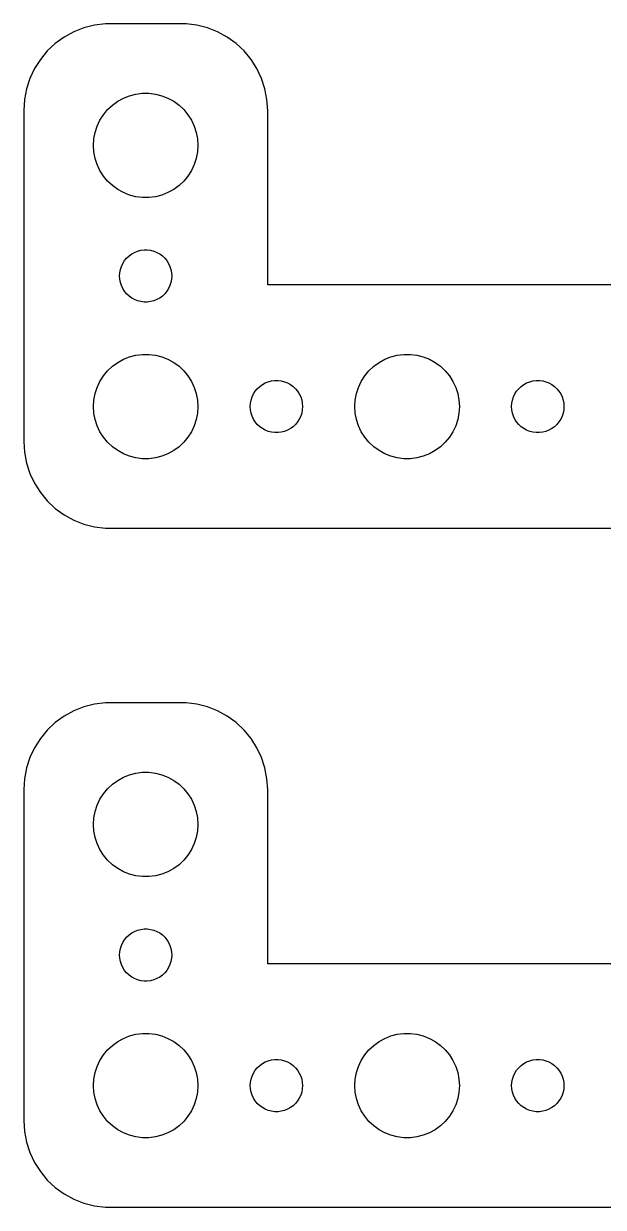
# Model space of a CAD drawing. Header units: metres. Extents: x -37 to 37, y 71 to 178.
# Drawn here: x -37 to -3.7, y 110 to 178 of the extents above; entities that cross this region are included whole.
import ezdxf

# ---------------------------------------------------------------- set-up
doc = ezdxf.new("R2010")
doc.units = ezdxf.units.M

msp = doc.modelspace()

# ---------------------------------------------------------------- linework, layer by layer
for p, q in [((-34.1289, 177.524), (-34.6791, 177.222)), ((-33.5451, 177.755), (-34.1289, 177.524)), ((-32.9369, 177.911), (-33.5451, 177.755)), ((-32.3139, 177.99), (-32.9369, 177.911)), ((-27.686, 177.99), (-32.3139, 177.99)), ((-27.0631, 177.911), (-27.686, 177.99)), ((-26.4549, 177.755), (-27.0631, 177.911)), ((-25.8711, 177.524), (-26.4549, 177.755)), ((-25.3209, 177.222), (-25.8711, 177.524)), ((-35.1871, 176.853), (-35.6448, 176.423)), ((-34.6791, 177.222), (-35.1871, 176.853)), ((-24.8129, 176.853), (-25.3209, 177.222)), ((-24.3551, 176.423), (-24.8129, 176.853)), ((-35.6448, 176.423), (-36.0451, 175.939)), ((-23.9549, 175.939), (-24.3551, 176.423)), ((-36.3815, 175.409), (-36.6489, 174.841)), ((-36.0451, 175.939), (-36.3815, 175.409)), ((-23.6185, 175.409), (-23.9549, 175.939)), ((-23.3511, 174.841), (-23.6185, 175.409)), ((-36.6489, 174.841), (-36.8429, 174.243)), ((-23.1571, 174.243), (-23.3511, 174.841)), ((-36.8429, 174.243), (-36.9606, 173.627)), ((-23.0394, 173.627), (-23.1571, 174.243)), ((-36.9606, 173.627), (-37, 173)), ((-31.9123, 173.312), (-31.6075, 173.533)), ((-31.6075, 173.533), (-31.2773, 173.714)), ((-31.2773, 173.714), (-30.927, 173.853)), ((-30.927, 173.853), (-30.5621, 173.947)), ((-30.5621, 173.947), (-30.1884, 173.994)), ((-30.1884, 173.994), (-29.8116, 173.994)), ((-29.8116, 173.994), (-29.4379, 173.947)), ((-29.4379, 173.947), (-29.0729, 173.853)), ((-29.0729, 173.853), (-28.7227, 173.714)), ((-28.7227, 173.714), (-28.3925, 173.533)), ((-28.3925, 173.533), (-28.0877, 173.312)), ((-23, 173), (-23.0394, 173.627)), ((-37, 173), (-37, 154)), ((-32.6289, 172.445), (-32.427, 172.763)), ((-32.427, 172.763), (-32.1869, 173.054)), ((-32.1869, 173.054), (-31.9123, 173.312)), ((-28.0877, 173.312), (-27.8131, 173.054)), ((-27.8131, 173.054), (-27.5729, 172.763)), ((-27.5729, 172.763), (-27.3711, 172.445)), ((-23, 162.99), (-23, 173)), ((-32.9057, 171.746), (-32.7893, 172.104)), ((-32.7893, 172.104), (-32.6289, 172.445)), ((-27.3711, 172.445), (-27.2107, 172.104)), ((-27.2107, 172.104), (-27.0942, 171.746)), ((-33, 171), (-32.9763, 171.376)), ((-32.9763, 171.376), (-32.9057, 171.746)), ((-27.0942, 171.746), (-27.0237, 171.376)), ((-27.0237, 171.376), (-27, 171)), ((-32.9763, 170.624), (-33, 171)), ((-27, 171), (-27.0237, 170.624)), ((-32.9057, 170.254), (-32.9763, 170.624)), ((-32.7893, 169.896), (-32.9057, 170.254)), ((-27.0942, 170.254), (-27.2107, 169.896)), ((-27.0237, 170.624), (-27.0942, 170.254)), ((-32.6289, 169.555), (-32.7893, 169.896)), ((-32.427, 169.237), (-32.6289, 169.555)), ((-27.3711, 169.555), (-27.5729, 169.237)), ((-27.2107, 169.896), (-27.3711, 169.555)), ((-32.1869, 168.946), (-32.427, 169.237)), ((-31.9123, 168.688), (-32.1869, 168.946)), ((-31.6075, 168.467), (-31.9123, 168.688)), ((-28.0877, 168.688), (-28.3925, 168.467)), ((-27.8131, 168.946), (-28.0877, 168.688)), ((-27.5729, 169.237), (-27.8131, 168.946)), ((-31.2773, 168.286), (-31.6075, 168.467)), ((-30.927, 168.147), (-31.2773, 168.286)), ((-30.5621, 168.053), (-30.927, 168.147)), ((-30.1884, 168.006), (-30.5621, 168.053)), ((-29.8116, 168.006), (-30.1884, 168.006)), ((-29.4379, 168.053), (-29.8116, 168.006)), ((-29.0729, 168.147), (-29.4379, 168.053)), ((-28.7227, 168.286), (-29.0729, 168.147)), ((-28.3925, 168.467), (-28.7227, 168.286)), ((-31.2135, 164.382), (-31.0934, 164.527)), ((-31.0934, 164.527), (-30.9561, 164.656)), ((-30.9561, 164.656), (-30.8037, 164.766)), ((-30.8037, 164.766), (-30.6387, 164.857)), ((-30.6387, 164.857), (-30.4635, 164.927)), ((-30.4635, 164.927), (-30.2811, 164.973)), ((-30.2811, 164.973), (-30.0942, 164.997)), ((-30.0942, 164.997), (-29.9058, 164.997)), ((-29.9058, 164.997), (-29.7189, 164.973)), ((-29.7189, 164.973), (-29.5365, 164.927)), ((-29.5365, 164.927), (-29.3613, 164.857)), ((-29.3613, 164.857), (-29.1963, 164.766)), ((-29.1963, 164.766), (-29.0439, 164.656)), ((-29.0439, 164.656), (-28.9065, 164.527)), ((-28.9065, 164.527), (-28.7865, 164.382)), ((-31.4882, 163.688), (-31.4529, 163.873)), ((-31.4529, 163.873), (-31.3947, 164.052)), ((-31.3947, 164.052), (-31.3145, 164.223)), ((-31.3145, 164.223), (-31.2135, 164.382)), ((-28.7865, 164.382), (-28.6855, 164.223)), ((-28.6855, 164.223), (-28.6053, 164.052)), ((-28.6053, 164.052), (-28.5471, 163.873)), ((-28.5471, 163.873), (-28.5118, 163.688)), ((-31.5, 163.5), (-31.4882, 163.688)), ((-31.4882, 163.312), (-31.5, 163.5)), ((-31.4529, 163.127), (-31.4882, 163.312)), ((-28.5118, 163.312), (-28.5471, 163.127)), ((-28.5118, 163.688), (-28.5, 163.5)), ((-28.5, 163.5), (-28.5118, 163.312)), ((-31.3947, 162.948), (-31.4529, 163.127)), ((-31.3145, 162.777), (-31.3947, 162.948)), ((-31.2135, 162.618), (-31.3145, 162.777)), ((-31.0934, 162.473), (-31.2135, 162.618)), ((-30.9561, 162.344), (-31.0934, 162.473)), ((-28.9065, 162.473), (-29.0439, 162.344)), ((-28.7865, 162.618), (-28.9065, 162.473)), ((-28.6855, 162.777), (-28.7865, 162.618)), ((-28.6053, 162.948), (-28.6855, 162.777)), ((-28.5471, 163.127), (-28.6053, 162.948)), ((32.3139, 162.99), (-23, 162.99)), ((-30.8037, 162.234), (-30.9561, 162.344)), ((-30.6387, 162.143), (-30.8037, 162.234)), ((-30.4635, 162.073), (-30.6387, 162.143)), ((-30.2811, 162.027), (-30.4635, 162.073)), ((-30.0942, 162.003), (-30.2811, 162.027)), ((-29.9058, 162.003), (-30.0942, 162.003)), ((-29.7189, 162.027), (-29.9058, 162.003)), ((-29.5365, 162.073), (-29.7189, 162.027)), ((-29.3613, 162.143), (-29.5365, 162.073)), ((-29.1963, 162.234), (-29.3613, 162.143)), ((-29.0439, 162.344), (-29.1963, 162.234)), ((-31.9123, 158.312), (-31.6075, 158.533)), ((-31.6075, 158.533), (-31.2773, 158.714)), ((-31.2773, 158.714), (-30.927, 158.853)), ((-30.927, 158.853), (-30.5621, 158.947)), ((-30.5621, 158.947), (-30.1884, 158.994)), ((-30.1884, 158.994), (-29.8116, 158.994)), ((-29.8116, 158.994), (-29.4379, 158.947)), ((-29.4379, 158.947), (-29.0729, 158.853)), ((-29.0729, 158.853), (-28.7227, 158.714)), ((-28.7227, 158.714), (-28.3925, 158.533)), ((-28.3925, 158.533), (-28.0877, 158.312)), ((-16.9123, 158.312), (-16.6075, 158.533)), ((-16.6075, 158.533), (-16.2773, 158.714)), ((-16.2773, 158.714), (-15.927, 158.853)), ((-15.927, 158.853), (-15.5621, 158.947)), ((-15.5621, 158.947), (-15.1884, 158.994)), ((-15.1884, 158.994), (-14.8116, 158.994)), ((-14.8116, 158.994), (-14.4379, 158.947)), ((-14.4379, 158.947), (-14.0729, 158.853)), ((-14.0729, 158.853), (-13.7227, 158.714)), ((-13.7227, 158.714), (-13.3925, 158.533)), ((-13.3925, 158.533), (-13.0877, 158.312)), ((-32.6289, 157.445), (-32.427, 157.763)), ((-32.427, 157.763), (-32.1869, 158.054)), ((-32.1869, 158.054), (-31.9123, 158.312)), ((-28.0877, 158.312), (-27.8131, 158.054)), ((-27.8131, 158.054), (-27.5729, 157.763)), ((-27.5729, 157.763), (-27.3711, 157.445)), ((-17.6289, 157.445), (-17.427, 157.763)), ((-17.427, 157.763), (-17.1869, 158.054)), ((-17.1869, 158.054), (-16.9123, 158.312)), ((-13.0877, 158.312), (-12.8131, 158.054)), ((-12.8131, 158.054), (-12.5729, 157.763)), ((-12.5729, 157.763), (-12.3711, 157.445)), ((-32.9057, 156.746), (-32.7893, 157.104)), ((-32.7893, 157.104), (-32.6289, 157.445)), ((-27.3711, 157.445), (-27.2107, 157.104)), ((-27.2107, 157.104), (-27.0942, 156.746)), ((-23.5934, 157.027), (-23.4561, 157.156)), ((-23.4561, 157.156), (-23.3037, 157.266)), ((-23.3037, 157.266), (-23.1387, 157.357)), ((-23.1387, 157.357), (-22.9635, 157.427)), ((-22.9635, 157.427), (-22.7811, 157.473)), ((-22.7811, 157.473), (-22.5942, 157.497)), ((-22.5942, 157.497), (-22.4058, 157.497)), ((-22.4058, 157.497), (-22.2189, 157.473)), ((-22.2189, 157.473), (-22.0365, 157.427)), ((-22.0365, 157.427), (-21.8613, 157.357)), ((-21.8613, 157.357), (-21.6963, 157.266)), ((-21.6963, 157.266), (-21.5439, 157.156)), ((-21.5439, 157.156), (-21.4065, 157.027)), ((-17.9057, 156.746), (-17.7893, 157.104)), ((-17.7893, 157.104), (-17.6289, 157.445)), ((-12.3711, 157.445), (-12.2107, 157.104)), ((-12.2107, 157.104), (-12.0942, 156.746)), ((-8.59344, 157.027), (-8.45613, 157.156)), ((-8.45613, 157.156), (-8.30373, 157.266)), ((-8.30373, 157.266), (-8.13866, 157.357)), ((-8.13866, 157.357), (-7.96352, 157.427)), ((-7.96352, 157.427), (-7.78107, 157.473)), ((-7.78107, 157.473), (-7.59418, 157.497)), ((-7.59418, 157.497), (-7.40581, 157.497)), ((-7.40581, 157.497), (-7.21892, 157.473)), ((-7.21892, 157.473), (-7.03647, 157.427)), ((-7.03647, 157.427), (-6.86133, 157.357)), ((-6.86133, 157.357), (-6.69626, 157.266)), ((-6.69626, 157.266), (-6.54385, 157.156)), ((-6.54385, 157.156), (-6.40654, 157.027)), ((-33, 156), (-32.9763, 156.376)), ((-32.9763, 156.376), (-32.9057, 156.746)), ((-27.0942, 156.746), (-27.0237, 156.376)), ((-27.0237, 156.376), (-27, 156)), ((-23.9882, 156.188), (-23.9529, 156.373)), ((-23.9529, 156.373), (-23.8947, 156.552)), ((-23.8947, 156.552), (-23.8145, 156.723)), ((-23.8145, 156.723), (-23.7135, 156.882)), ((-23.7135, 156.882), (-23.5934, 157.027)), ((-21.4065, 157.027), (-21.2865, 156.882)), ((-21.2865, 156.882), (-21.1855, 156.723)), ((-21.1855, 156.723), (-21.1053, 156.552)), ((-21.1053, 156.552), (-21.0471, 156.373)), ((-21.0471, 156.373), (-21.0118, 156.188)), ((-18, 156), (-17.9763, 156.376)), ((-17.9763, 156.376), (-17.9057, 156.746)), ((-12.0942, 156.746), (-12.0237, 156.376)), ((-12.0237, 156.376), (-12, 156)), ((-8.98816, 156.188), (-8.95287, 156.373)), ((-8.95287, 156.373), (-8.89465, 156.552)), ((-8.89465, 156.552), (-8.81445, 156.723)), ((-8.81445, 156.723), (-8.71352, 156.882)), ((-8.71352, 156.882), (-8.59344, 157.027)), ((-6.40654, 157.027), (-6.28647, 156.882)), ((-6.28647, 156.882), (-6.18553, 156.723)), ((-6.18553, 156.723), (-6.10533, 156.552)), ((-6.10533, 156.552), (-6.04712, 156.373)), ((-6.04712, 156.373), (-6.01183, 156.188)), ((-32.9763, 155.624), (-33, 156)), ((-27, 156), (-27.0237, 155.624)), ((-24, 156), (-23.9882, 156.188)), ((-23.9882, 155.812), (-24, 156)), ((-23.9529, 155.627), (-23.9882, 155.812)), ((-21.0118, 155.812), (-21.0471, 155.627)), ((-21.0118, 156.188), (-21, 156)), ((-21, 156), (-21.0118, 155.812)), ((-17.9763, 155.624), (-18, 156)), ((-12, 156), (-12.0237, 155.624)), ((-9, 156), (-8.98816, 156.188)), ((-8.98816, 155.812), (-9, 156)), ((-8.95287, 155.627), (-8.98816, 155.812)), ((-6.01183, 155.812), (-6.04712, 155.627)), ((-6.01183, 156.188), (-6, 156)), ((-6, 156), (-6.01183, 155.812)), ((-32.9057, 155.254), (-32.9763, 155.624)), ((-32.7893, 154.896), (-32.9057, 155.254)), ((-27.0942, 155.254), (-27.2107, 154.896)), ((-27.0237, 155.624), (-27.0942, 155.254)), ((-23.8947, 155.448), (-23.9529, 155.627)), ((-23.8145, 155.277), (-23.8947, 155.448)), ((-23.7135, 155.118), (-23.8145, 155.277)), ((-23.5934, 154.973), (-23.7135, 155.118)), ((-21.2865, 155.118), (-21.4065, 154.973)), ((-21.1855, 155.277), (-21.2865, 155.118)), ((-21.1053, 155.448), (-21.1855, 155.277)), ((-21.0471, 155.627), (-21.1053, 155.448)), ((-17.9057, 155.254), (-17.9763, 155.624)), ((-17.7893, 154.896), (-17.9057, 155.254)), ((-12.0942, 155.254), (-12.2107, 154.896)), ((-12.0237, 155.624), (-12.0942, 155.254)), ((-8.89465, 155.448), (-8.95287, 155.627)), ((-8.81445, 155.277), (-8.89465, 155.448)), ((-8.71352, 155.118), (-8.81445, 155.277)), ((-8.59344, 154.973), (-8.71352, 155.118)), ((-6.28647, 155.118), (-6.40654, 154.973)), ((-6.18553, 155.277), (-6.28647, 155.118)), ((-6.10533, 155.448), (-6.18553, 155.277)), ((-6.04712, 155.627), (-6.10533, 155.448)), ((-32.6289, 154.555), (-32.7893, 154.896)), ((-32.427, 154.237), (-32.6289, 154.555)), ((-27.3711, 154.555), (-27.5729, 154.237)), ((-27.2107, 154.896), (-27.3711, 154.555)), ((-23.4561, 154.844), (-23.5934, 154.973)), ((-23.3037, 154.734), (-23.4561, 154.844)), ((-23.1387, 154.643), (-23.3037, 154.734)), ((-22.9635, 154.573), (-23.1387, 154.643)), ((-22.7811, 154.527), (-22.9635, 154.573)), ((-22.5942, 154.503), (-22.7811, 154.527)), ((-22.4058, 154.503), (-22.5942, 154.503)), ((-22.2189, 154.527), (-22.4058, 154.503)), ((-22.0365, 154.573), (-22.2189, 154.527)), ((-21.8613, 154.643), (-22.0365, 154.573)), ((-21.6963, 154.734), (-21.8613, 154.643)), ((-21.5439, 154.844), (-21.6963, 154.734)), ((-21.4065, 154.973), (-21.5439, 154.844)), ((-17.6289, 154.555), (-17.7893, 154.896)), ((-17.427, 154.237), (-17.6289, 154.555)), ((-12.3711, 154.555), (-12.5729, 154.237)), ((-12.2107, 154.896), (-12.3711, 154.555)), ((-8.45613, 154.844), (-8.59344, 154.973)), ((-8.30373, 154.734), (-8.45613, 154.844)), ((-8.13866, 154.643), (-8.30373, 154.734)), ((-7.96352, 154.573), (-8.13866, 154.643)), ((-7.78107, 154.527), (-7.96352, 154.573)), ((-7.59418, 154.503), (-7.78107, 154.527)), ((-7.40581, 154.503), (-7.59418, 154.503)), ((-7.21892, 154.527), (-7.40581, 154.503)), ((-7.03647, 154.573), (-7.21892, 154.527)), ((-6.86133, 154.643), (-7.03647, 154.573)), ((-6.69626, 154.734), (-6.86133, 154.643)), ((-6.54385, 154.844), (-6.69626, 154.734)), ((-6.40654, 154.973), (-6.54385, 154.844)), ((-37, 154), (-36.9606, 153.373)), ((-32.1869, 153.946), (-32.427, 154.237)), ((-31.9123, 153.688), (-32.1869, 153.946)), ((-31.6075, 153.467), (-31.9123, 153.688)), ((-28.0877, 153.688), (-28.3925, 153.467)), ((-27.8131, 153.946), (-28.0877, 153.688)), ((-27.5729, 154.237), (-27.8131, 153.946)), ((-17.1869, 153.946), (-17.427, 154.237)), ((-16.9123, 153.688), (-17.1869, 153.946)), ((-16.6075, 153.467), (-16.9123, 153.688)), ((-13.0877, 153.688), (-13.3925, 153.467)), ((-12.8131, 153.946), (-13.0877, 153.688)), ((-12.5729, 154.237), (-12.8131, 153.946)), ((-36.9606, 153.373), (-36.8429, 152.757)), ((-31.2773, 153.286), (-31.6075, 153.467)), ((-30.927, 153.147), (-31.2773, 153.286)), ((-30.5621, 153.053), (-30.927, 153.147)), ((-30.1884, 153.006), (-30.5621, 153.053)), ((-29.8116, 153.006), (-30.1884, 153.006)), ((-29.4379, 153.053), (-29.8116, 153.006)), ((-29.0729, 153.147), (-29.4379, 153.053)), ((-28.7227, 153.286), (-29.0729, 153.147)), ((-28.3925, 153.467), (-28.7227, 153.286)), ((-16.2773, 153.286), (-16.6075, 153.467)), ((-15.927, 153.147), (-16.2773, 153.286)), ((-15.5621, 153.053), (-15.927, 153.147)), ((-15.1884, 153.006), (-15.5621, 153.053)), ((-14.8116, 153.006), (-15.1884, 153.006)), ((-14.4379, 153.053), (-14.8116, 153.006)), ((-14.0729, 153.147), (-14.4379, 153.053)), ((-13.7227, 153.286), (-14.0729, 153.147)), ((-13.3925, 153.467), (-13.7227, 153.286)), ((-36.8429, 152.757), (-36.6489, 152.159)), ((-36.6489, 152.159), (-36.3815, 151.591)), ((-36.3815, 151.591), (-36.0451, 151.061)), ((-36.0451, 151.061), (-35.6448, 150.577)), ((-35.6448, 150.577), (-35.1871, 150.147)), ((-35.1871, 150.147), (-34.6791, 149.778)), ((-34.6791, 149.778), (-34.1289, 149.476)), ((-34.1289, 149.476), (-33.5451, 149.245)), ((-33.5451, 149.245), (-32.9369, 149.089)), ((-32.9369, 149.089), (-32.3139, 149.01)), ((-32.3139, 149.01), (32.3139, 149.01)), ((-33.5451, 138.755), (-34.1289, 138.524)), ((-32.9369, 138.911), (-33.5451, 138.755)), ((-32.3139, 138.99), (-32.9369, 138.911)), ((-27.686, 138.99), (-32.3139, 138.99)), ((-27.0631, 138.911), (-27.686, 138.99)), ((-26.4549, 138.755), (-27.0631, 138.911)), ((-25.8711, 138.524), (-26.4549, 138.755)), ((-34.6791, 138.222), (-35.1871, 137.853)), ((-34.1289, 138.524), (-34.6791, 138.222)), ((-25.3209, 138.222), (-25.8711, 138.524)), ((-24.8129, 137.853), (-25.3209, 138.222)), ((-35.6448, 137.423), (-36.0451, 136.939)), ((-35.1871, 137.853), (-35.6448, 137.423)), ((-24.3551, 137.423), (-24.8129, 137.853)), ((-23.9549, 136.939), (-24.3551, 137.423)), ((-36.0451, 136.939), (-36.3815, 136.409)), ((-23.6185, 136.409), (-23.9549, 136.939)), ((-36.3815, 136.409), (-36.6489, 135.841)), ((-23.3511, 135.841), (-23.6185, 136.409)), ((-36.6489, 135.841), (-36.8429, 135.243)), ((-23.1571, 135.243), (-23.3511, 135.841)), ((-36.9606, 134.627), (-37, 134)), ((-36.8429, 135.243), (-36.9606, 134.627)), ((-31.6075, 134.533), (-31.2773, 134.714)), ((-31.2773, 134.714), (-30.927, 134.853)), ((-30.927, 134.853), (-30.5621, 134.947)), ((-30.5621, 134.947), (-30.1884, 134.994)), ((-30.1884, 134.994), (-29.8116, 134.994)), ((-29.8116, 134.994), (-29.4379, 134.947)), ((-29.4379, 134.947), (-29.0729, 134.853)), ((-29.0729, 134.853), (-28.7227, 134.714)), ((-28.7227, 134.714), (-28.3925, 134.533)), ((-23.0394, 134.627), (-23.1571, 135.243)), ((-23, 134), (-23.0394, 134.627)), ((-37, 134), (-37, 115)), ((-32.427, 133.763), (-32.1869, 134.054)), ((-32.1869, 134.054), (-31.9123, 134.312)), ((-31.9123, 134.312), (-31.6075, 134.533)), ((-28.3925, 134.533), (-28.0877, 134.312)), ((-28.0877, 134.312), (-27.8131, 134.054)), ((-27.8131, 134.054), (-27.5729, 133.763)), ((-23, 123.99), (-23, 134)), ((-32.7893, 133.104), (-32.6289, 133.445)), ((-32.6289, 133.445), (-32.427, 133.763)), ((-27.5729, 133.763), (-27.3711, 133.445)), ((-27.3711, 133.445), (-27.2107, 133.104)), ((-32.9763, 132.376), (-32.9057, 132.746)), ((-32.9057, 132.746), (-32.7893, 133.104)), ((-27.2107, 133.104), (-27.0942, 132.746)), ((-27.0942, 132.746), (-27.0237, 132.376)), ((-33, 132), (-32.9763, 132.376)), ((-32.9763, 131.624), (-33, 132)), ((-27.0237, 132.376), (-27, 132)), ((-27, 132), (-27.0237, 131.624)), ((-32.9057, 131.254), (-32.9763, 131.624)), ((-32.7893, 130.896), (-32.9057, 131.254)), ((-27.0942, 131.254), (-27.2107, 130.896)), ((-27.0237, 131.624), (-27.0942, 131.254)), ((-32.6289, 130.555), (-32.7893, 130.896)), ((-32.427, 130.237), (-32.6289, 130.555)), ((-27.3711, 130.555), (-27.5729, 130.237)), ((-27.2107, 130.896), (-27.3711, 130.555)), ((-32.1869, 129.946), (-32.427, 130.237)), ((-31.9123, 129.688), (-32.1869, 129.946)), ((-27.8131, 129.946), (-28.0877, 129.688)), ((-27.5729, 130.237), (-27.8131, 129.946)), ((-31.6075, 129.467), (-31.9123, 129.688)), ((-31.2773, 129.286), (-31.6075, 129.467)), ((-30.927, 129.147), (-31.2773, 129.286)), ((-28.7227, 129.286), (-29.0729, 129.147)), ((-28.3925, 129.467), (-28.7227, 129.286)), ((-28.0877, 129.688), (-28.3925, 129.467)), ((-30.5621, 129.053), (-30.927, 129.147)), ((-30.1884, 129.006), (-30.5621, 129.053)), ((-29.8116, 129.006), (-30.1884, 129.006)), ((-29.4379, 129.053), (-29.8116, 129.006)), ((-29.0729, 129.147), (-29.4379, 129.053)), ((-30.9561, 125.656), (-30.8037, 125.766)), ((-30.8037, 125.766), (-30.6387, 125.857)), ((-30.6387, 125.857), (-30.4635, 125.927)), ((-30.4635, 125.927), (-30.2811, 125.973)), ((-30.2811, 125.973), (-30.0942, 125.997)), ((-30.0942, 125.997), (-29.9058, 125.997)), ((-29.9058, 125.997), (-29.7189, 125.973)), ((-29.7189, 125.973), (-29.5365, 125.927)), ((-29.5365, 125.927), (-29.3613, 125.857)), ((-29.3613, 125.857), (-29.1963, 125.766)), ((-29.1963, 125.766), (-29.0439, 125.656)), ((-31.3947, 125.052), (-31.3145, 125.223)), ((-31.3145, 125.223), (-31.2135, 125.382)), ((-31.2135, 125.382), (-31.0934, 125.527)), ((-31.0934, 125.527), (-30.9561, 125.656)), ((-29.0439, 125.656), (-28.9065, 125.527)), ((-28.9065, 125.527), (-28.7865, 125.382)), ((-28.7865, 125.382), (-28.6855, 125.223)), ((-28.6855, 125.223), (-28.6053, 125.052)), ((-31.5, 124.5), (-31.4882, 124.688)), ((-31.4882, 124.312), (-31.5, 124.5)), ((-31.4882, 124.688), (-31.4529, 124.873)), ((-31.4529, 124.873), (-31.3947, 125.052)), ((-28.6053, 125.052), (-28.5471, 124.873)), ((-28.5471, 124.873), (-28.5118, 124.688)), ((-28.5118, 124.688), (-28.5, 124.5)), ((-28.5, 124.5), (-28.5118, 124.312)), ((-31.4529, 124.127), (-31.4882, 124.312)), ((-31.3947, 123.948), (-31.4529, 124.127)), ((-31.3145, 123.777), (-31.3947, 123.948)), ((-31.2135, 123.618), (-31.3145, 123.777)), ((-28.6855, 123.777), (-28.7865, 123.618)), ((-28.6053, 123.948), (-28.6855, 123.777)), ((-28.5471, 124.127), (-28.6053, 123.948)), ((-28.5118, 124.312), (-28.5471, 124.127)), ((32.3139, 123.99), (-23, 123.99)), ((-31.0934, 123.473), (-31.2135, 123.618)), ((-30.9561, 123.344), (-31.0934, 123.473)), ((-30.8037, 123.234), (-30.9561, 123.344)), ((-30.6387, 123.143), (-30.8037, 123.234)), ((-30.4635, 123.073), (-30.6387, 123.143)), ((-30.2811, 123.027), (-30.4635, 123.073)), ((-29.5365, 123.073), (-29.7189, 123.027)), ((-29.3613, 123.143), (-29.5365, 123.073)), ((-29.1963, 123.234), (-29.3613, 123.143)), ((-29.0439, 123.344), (-29.1963, 123.234)), ((-28.9065, 123.473), (-29.0439, 123.344)), ((-28.7865, 123.618), (-28.9065, 123.473)), ((-30.0942, 123.003), (-30.2811, 123.027)), ((-29.9058, 123.003), (-30.0942, 123.003)), ((-29.7189, 123.027), (-29.9058, 123.003)), ((-31.6075, 119.533), (-31.2773, 119.714)), ((-31.2773, 119.714), (-30.927, 119.853)), ((-30.927, 119.853), (-30.5621, 119.947)), ((-30.5621, 119.947), (-30.1884, 119.994)), ((-30.1884, 119.994), (-29.8116, 119.994)), ((-29.8116, 119.994), (-29.4379, 119.947)), ((-29.4379, 119.947), (-29.0729, 119.853)), ((-29.0729, 119.853), (-28.7227, 119.714)), ((-28.7227, 119.714), (-28.3925, 119.533)), ((-16.6075, 119.533), (-16.2773, 119.714)), ((-16.2773, 119.714), (-15.927, 119.853)), ((-15.927, 119.853), (-15.5621, 119.947)), ((-15.5621, 119.947), (-15.1884, 119.994)), ((-15.1884, 119.994), (-14.8116, 119.994)), ((-14.8116, 119.994), (-14.4379, 119.947)), ((-14.4379, 119.947), (-14.0729, 119.853)), ((-14.0729, 119.853), (-13.7227, 119.714)), ((-13.7227, 119.714), (-13.3925, 119.533)), ((-32.427, 118.763), (-32.1869, 119.054)), ((-32.1869, 119.054), (-31.9123, 119.312)), ((-31.9123, 119.312), (-31.6075, 119.533)), ((-28.3925, 119.533), (-28.0877, 119.312)), ((-28.0877, 119.312), (-27.8131, 119.054)), ((-27.8131, 119.054), (-27.5729, 118.763)), ((-17.427, 118.763), (-17.1869, 119.054)), ((-17.1869, 119.054), (-16.9123, 119.312)), ((-16.9123, 119.312), (-16.6075, 119.533)), ((-13.3925, 119.533), (-13.0877, 119.312)), ((-13.0877, 119.312), (-12.8131, 119.054)), ((-12.8131, 119.054), (-12.5729, 118.763)), ((-32.7893, 118.104), (-32.6289, 118.445)), ((-32.6289, 118.445), (-32.427, 118.763)), ((-27.5729, 118.763), (-27.3711, 118.445)), ((-27.3711, 118.445), (-27.2107, 118.104)), ((-23.3037, 118.266), (-23.1387, 118.357)), ((-23.1387, 118.357), (-22.9635, 118.427)), ((-22.9635, 118.427), (-22.7811, 118.473)), ((-22.7811, 118.473), (-22.5942, 118.497)), ((-22.5942, 118.497), (-22.4058, 118.497)), ((-22.4058, 118.497), (-22.2189, 118.473)), ((-22.2189, 118.473), (-22.0365, 118.427)), ((-22.0365, 118.427), (-21.8613, 118.357)), ((-21.8613, 118.357), (-21.6963, 118.266)), ((-17.7893, 118.104), (-17.6289, 118.445)), ((-17.6289, 118.445), (-17.427, 118.763)), ((-12.5729, 118.763), (-12.3711, 118.445)), ((-12.3711, 118.445), (-12.2107, 118.104)), ((-8.30373, 118.266), (-8.13866, 118.357)), ((-8.13866, 118.357), (-7.96352, 118.427)), ((-7.96352, 118.427), (-7.78107, 118.473)), ((-7.78107, 118.473), (-7.59418, 118.497)), ((-7.59418, 118.497), (-7.40581, 118.497)), ((-7.40581, 118.497), (-7.21892, 118.473)), ((-7.21892, 118.473), (-7.03647, 118.427)), ((-7.03647, 118.427), (-6.86133, 118.357)), ((-6.86133, 118.357), (-6.69626, 118.266)), ((-32.9763, 117.376), (-32.9057, 117.746)), ((-32.9057, 117.746), (-32.7893, 118.104)), ((-27.2107, 118.104), (-27.0942, 117.746)), ((-27.0942, 117.746), (-27.0237, 117.376)), ((-23.8947, 117.552), (-23.8145, 117.723)), ((-23.8145, 117.723), (-23.7135, 117.882)), ((-23.7135, 117.882), (-23.5934, 118.027)), ((-23.5934, 118.027), (-23.4561, 118.156)), ((-23.4561, 118.156), (-23.3037, 118.266)), ((-21.6963, 118.266), (-21.5439, 118.156)), ((-21.5439, 118.156), (-21.4065, 118.027)), ((-21.4065, 118.027), (-21.2865, 117.882)), ((-21.2865, 117.882), (-21.1855, 117.723)), ((-21.1855, 117.723), (-21.1053, 117.552)), ((-17.9763, 117.376), (-17.9057, 117.746)), ((-17.9057, 117.746), (-17.7893, 118.104)), ((-12.2107, 118.104), (-12.0942, 117.746)), ((-12.0942, 117.746), (-12.0237, 117.376)), ((-8.89465, 117.552), (-8.81445, 117.723)), ((-8.81445, 117.723), (-8.71352, 117.882)), ((-8.71352, 117.882), (-8.59344, 118.027)), ((-8.59344, 118.027), (-8.45613, 118.156)), ((-8.45613, 118.156), (-8.30373, 118.266)), ((-6.69626, 118.266), (-6.54385, 118.156)), ((-6.54385, 118.156), (-6.40654, 118.027)), ((-6.40654, 118.027), (-6.28647, 117.882)), ((-6.28647, 117.882), (-6.18553, 117.723)), ((-6.18553, 117.723), (-6.10533, 117.552)), ((-33, 117), (-32.9763, 117.376)), ((-32.9763, 116.624), (-33, 117)), ((-27.0237, 117.376), (-27, 117)), ((-27, 117), (-27.0237, 116.624)), ((-24, 117), (-23.9882, 117.188)), ((-23.9882, 116.812), (-24, 117)), ((-23.9882, 117.188), (-23.9529, 117.373)), ((-23.9529, 117.373), (-23.8947, 117.552)), ((-21.1053, 117.552), (-21.0471, 117.373)), ((-21.0471, 117.373), (-21.0118, 117.188)), ((-21.0118, 117.188), (-21, 117)), ((-21, 117), (-21.0118, 116.812)), ((-18, 117), (-17.9763, 117.376)), ((-17.9763, 116.624), (-18, 117)), ((-12.0237, 117.376), (-12, 117)), ((-12, 117), (-12.0237, 116.624)), ((-9, 117), (-8.98816, 117.188)), ((-8.98816, 116.812), (-9, 117)), ((-8.98816, 117.188), (-8.95287, 117.373)), ((-8.95287, 117.373), (-8.89465, 117.552)), ((-6.10533, 117.552), (-6.04712, 117.373)), ((-6.04712, 117.373), (-6.01183, 117.188)), ((-6.01183, 117.188), (-6, 117)), ((-6, 117), (-6.01183, 116.812)), ((-32.9057, 116.254), (-32.9763, 116.624)), ((-32.7893, 115.896), (-32.9057, 116.254)), ((-27.0942, 116.254), (-27.2107, 115.896)), ((-27.0237, 116.624), (-27.0942, 116.254)), ((-23.9529, 116.627), (-23.9882, 116.812)), ((-23.8947, 116.448), (-23.9529, 116.627)), ((-23.8145, 116.277), (-23.8947, 116.448)), ((-23.7135, 116.118), (-23.8145, 116.277)), ((-21.1855, 116.277), (-21.2865, 116.118)), ((-21.1053, 116.448), (-21.1855, 116.277)), ((-21.0471, 116.627), (-21.1053, 116.448)), ((-21.0118, 116.812), (-21.0471, 116.627)), ((-17.9057, 116.254), (-17.9763, 116.624)), ((-17.7893, 115.896), (-17.9057, 116.254)), ((-12.0942, 116.254), (-12.2107, 115.896)), ((-12.0237, 116.624), (-12.0942, 116.254)), ((-8.95287, 116.627), (-8.98816, 116.812)), ((-8.89465, 116.448), (-8.95287, 116.627)), ((-8.81445, 116.277), (-8.89465, 116.448)), ((-8.71352, 116.118), (-8.81445, 116.277)), ((-6.18553, 116.277), (-6.28647, 116.118)), ((-6.10533, 116.448), (-6.18553, 116.277)), ((-6.04712, 116.627), (-6.10533, 116.448)), ((-6.01183, 116.812), (-6.04712, 116.627)), ((-32.6289, 115.555), (-32.7893, 115.896)), ((-27.2107, 115.896), (-27.3711, 115.555)), ((-23.5934, 115.973), (-23.7135, 116.118)), ((-23.4561, 115.844), (-23.5934, 115.973)), ((-23.3037, 115.734), (-23.4561, 115.844)), ((-23.1387, 115.643), (-23.3037, 115.734)), ((-22.9635, 115.573), (-23.1387, 115.643)), ((-22.7811, 115.527), (-22.9635, 115.573)), ((-22.0365, 115.573), (-22.2189, 115.527)), ((-21.8613, 115.643), (-22.0365, 115.573)), ((-21.6963, 115.734), (-21.8613, 115.643)), ((-21.5439, 115.844), (-21.6963, 115.734)), ((-21.4065, 115.973), (-21.5439, 115.844)), ((-21.2865, 116.118), (-21.4065, 115.973)), ((-17.6289, 115.555), (-17.7893, 115.896)), ((-12.2107, 115.896), (-12.3711, 115.555)), ((-8.59344, 115.973), (-8.71352, 116.118)), ((-8.45613, 115.844), (-8.59344, 115.973)), ((-8.30373, 115.734), (-8.45613, 115.844)), ((-8.13866, 115.643), (-8.30373, 115.734)), ((-7.96352, 115.573), (-8.13866, 115.643)), ((-7.78107, 115.527), (-7.96352, 115.573)), ((-7.03647, 115.573), (-7.21892, 115.527)), ((-6.86133, 115.643), (-7.03647, 115.573)), ((-6.69626, 115.734), (-6.86133, 115.643)), ((-6.54385, 115.844), (-6.69626, 115.734)), ((-6.40654, 115.973), (-6.54385, 115.844)), ((-6.28647, 116.118), (-6.40654, 115.973)), ((-37, 115), (-36.9606, 114.373)), ((-32.427, 115.237), (-32.6289, 115.555)), ((-32.1869, 114.946), (-32.427, 115.237)), ((-31.9123, 114.688), (-32.1869, 114.946)), ((-27.8131, 114.946), (-28.0877, 114.688)), ((-27.5729, 115.237), (-27.8131, 114.946)), ((-27.3711, 115.555), (-27.5729, 115.237)), ((-22.5942, 115.503), (-22.7811, 115.527)), ((-22.4058, 115.503), (-22.5942, 115.503)), ((-22.2189, 115.527), (-22.4058, 115.503)), ((-17.427, 115.237), (-17.6289, 115.555)), ((-17.1869, 114.946), (-17.427, 115.237)), ((-16.9123, 114.688), (-17.1869, 114.946)), ((-12.8131, 114.946), (-13.0877, 114.688)), ((-12.5729, 115.237), (-12.8131, 114.946)), ((-12.3711, 115.555), (-12.5729, 115.237)), ((-7.59418, 115.503), (-7.78107, 115.527)), ((-7.40581, 115.503), (-7.59418, 115.503)), ((-7.21892, 115.527), (-7.40581, 115.503)), ((-36.9606, 114.373), (-36.8429, 113.757)), ((-31.6075, 114.467), (-31.9123, 114.688)), ((-31.2773, 114.286), (-31.6075, 114.467)), ((-30.927, 114.147), (-31.2773, 114.286)), ((-28.7227, 114.286), (-29.0729, 114.147)), ((-28.3925, 114.467), (-28.7227, 114.286)), ((-28.0877, 114.688), (-28.3925, 114.467)), ((-16.6075, 114.467), (-16.9123, 114.688)), ((-16.2773, 114.286), (-16.6075, 114.467)), ((-15.927, 114.147), (-16.2773, 114.286)), ((-13.7227, 114.286), (-14.0729, 114.147)), ((-13.3925, 114.467), (-13.7227, 114.286)), ((-13.0877, 114.688), (-13.3925, 114.467)), ((-36.8429, 113.757), (-36.6489, 113.159)), ((-30.5621, 114.053), (-30.927, 114.147)), ((-30.1884, 114.006), (-30.5621, 114.053)), ((-29.8116, 114.006), (-30.1884, 114.006)), ((-29.4379, 114.053), (-29.8116, 114.006)), ((-29.0729, 114.147), (-29.4379, 114.053)), ((-15.5621, 114.053), (-15.927, 114.147)), ((-15.1884, 114.006), (-15.5621, 114.053)), ((-14.8116, 114.006), (-15.1884, 114.006)), ((-14.4379, 114.053), (-14.8116, 114.006)), ((-14.0729, 114.147), (-14.4379, 114.053)), ((-36.6489, 113.159), (-36.3815, 112.591)), ((-36.3815, 112.591), (-36.0451, 112.061)), ((-36.0451, 112.061), (-35.6448, 111.577)), ((-35.6448, 111.577), (-35.1871, 111.147)), ((-35.1871, 111.147), (-34.6791, 110.778)), ((-34.6791, 110.778), (-34.1289, 110.476)), ((-34.1289, 110.476), (-33.5451, 110.245)), ((-33.5451, 110.245), (-32.9369, 110.089)), ((-32.9369, 110.089), (-32.3139, 110.01)), ((-32.3139, 110.01), (32.3139, 110.01))]:
    msp.add_line(p, q)

doc.saveas('drawing.dxf')
